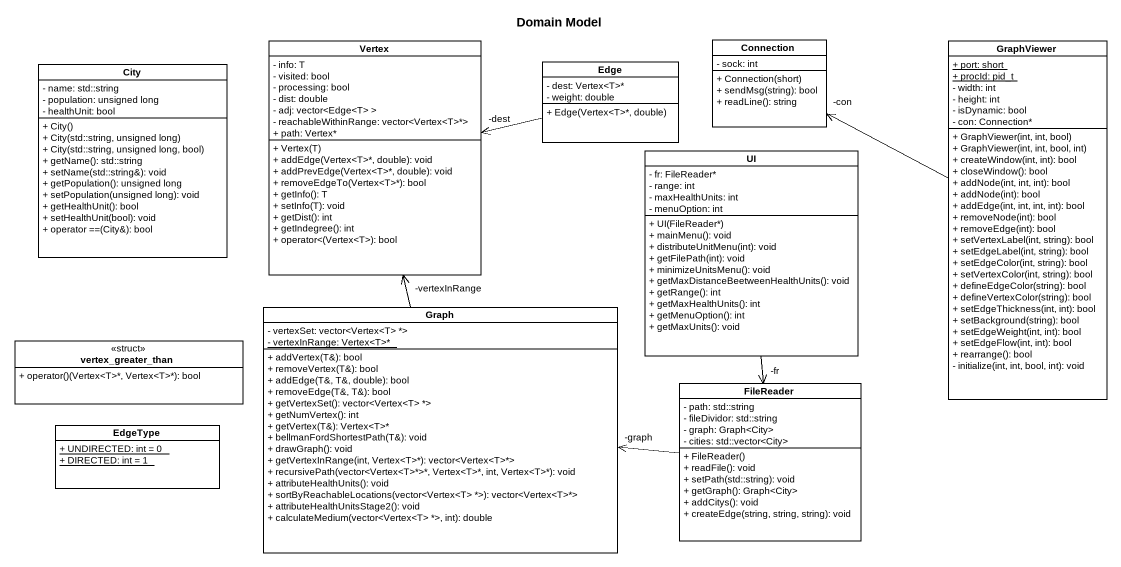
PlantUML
@startuml
title Domain Model
hide circle
hide empty members
skinparam classAttributeIconSize 0
class Vertex {
  - info: T
  - visited: bool
  - processing: bool
  - dist: double
  - adj: vector<Edge<T> >
  - reachableWithinRange: vector<Vertex<T>*>
  + path: Vertex*
  + Vertex(T)
  + addEdge(Vertex<T>*, double): void
  + addPrevEdge(Vertex<T>*, double): void
  + removeEdgeTo(Vertex<T>*): bool
  + getInfo(): T
  + setInfo(T): void
  + getDist(): int
  + getIndegree(): int
  + operator<(Vertex<T>): bool
}
class Connection {
  - sock: int
  + Connection(short)
  + sendMsg(string): bool
  + readLine(): string
}
class GraphViewer {
  {static} + port: short
  {static} + procId: pid_t
  - width: int
  - height: int
  - isDynamic: bool
  - con: Connection*
  + GraphViewer(int, int, bool)
  + GraphViewer(int, int, bool, int)
  + createWindow(int, int): bool
  + closeWindow(): bool
  + addNode(int, int, int): bool
  + addNode(int): bool
  + addEdge(int, int, int, int): bool
  + removeNode(int): bool
  + removeEdge(int): bool
  + setVertexLabel(int, string): bool
  + setEdgeLabel(int, string): bool
  + setEdgeColor(int, string): bool
  + setVertexColor(int, string): bool
  + defineEdgeColor(string): bool
  + defineVertexColor(string): bool
  + setEdgeThickness(int, int): bool
  + setBackground(string): bool
  + setEdgeWeight(int, int): bool
  + setEdgeFlow(int, int): bool
  + rearrange(): bool
  - initialize(int, int, bool, int): void
}
class City {
  - name: std::string
  - population: unsigned long
  - healthUnit: bool
  + City()
  + City(std::string, unsigned long)
  + City(std::string, unsigned long, bool)
  + getName(): std::string
  + setName(std::string&): void
  + getPopulation(): unsigned long
  + setPopulation(unsigned long): void
  + getHealthUnit(): bool
  + setHealthUnit(bool): void
  + operator ==(City&): bool
}
class Edge {
  - dest: Vertex<T>*
  - weight: double
  + Edge(Vertex<T>*, double)
}
class UI {
  - fr: FileReader*
  - range: int
  - maxHealthUnits: int
  - menuOption: int
  + UI(FileReader*)
  + mainMenu(): void
  + distributeUnitMenu(int): void
  + getFilePath(int): void
  + minimizeUnitsMenu(): void
  + getMaxDistanceBeetweenHealthUnits(): void
  + getRange(): int
  + getMaxHealthUnits(): int
  + getMenuOption(): int
  + getMaxUnits(): void
}
class Graph {
  - vertexSet: vector<Vertex<T> *>
  {static} - vertexInRange: Vertex<T>*
  + addVertex(T&): bool
  + removeVertex(T&): bool
  + addEdge(T&, T&, double): bool
  + removeEdge(T&, T&): bool
  + getVertexSet(): vector<Vertex<T> *>
  + getNumVertex(): int
  + getVertex(T&): Vertex<T>*
  + bellmanFordShortestPath(T&): void
  + drawGraph(): void
  + getVertexInRange(int, Vertex<T>*): vector<Vertex<T>*>
  + recursivePath(vector<Vertex<T>*>*, Vertex<T>*, int, Vertex<T>*): void
  + attributeHealthUnits(): void
  + sortByReachableLocations(vector<Vertex<T> *>): vector<Vertex<T>*>
  + attributeHealthUnitsStage2(): void
  + calculateMedium(vector<Vertex<T> *>, int): double
}
class vertex_greater_than <<struct>> {
  + operator()(Vertex<T>*, Vertex<T>*): bool
}
class FileReader {
  - path: std::string
  - fileDividor: std::string
  - graph: Graph<City>
  - cities: std::vector<City>
  + FileReader()
  + readFile(): void
  + setPath(std::string): void
  + getGraph(): Graph<City>
  + addCitys(): void
  + createEdge(string, string, string): void
}
class EdgeType {
  {static} + UNDIRECTED: int = 0
  {static} + DIRECTED: int = 1
}
GraphViewer -left-> "-con" Connection
Edge -left-> "-dest" Vertex
UI --> "-fr" FileReader
Graph -up-> "-vertexInRange" Vertex
FileReader -left-> "-graph" Graph
@enduml
